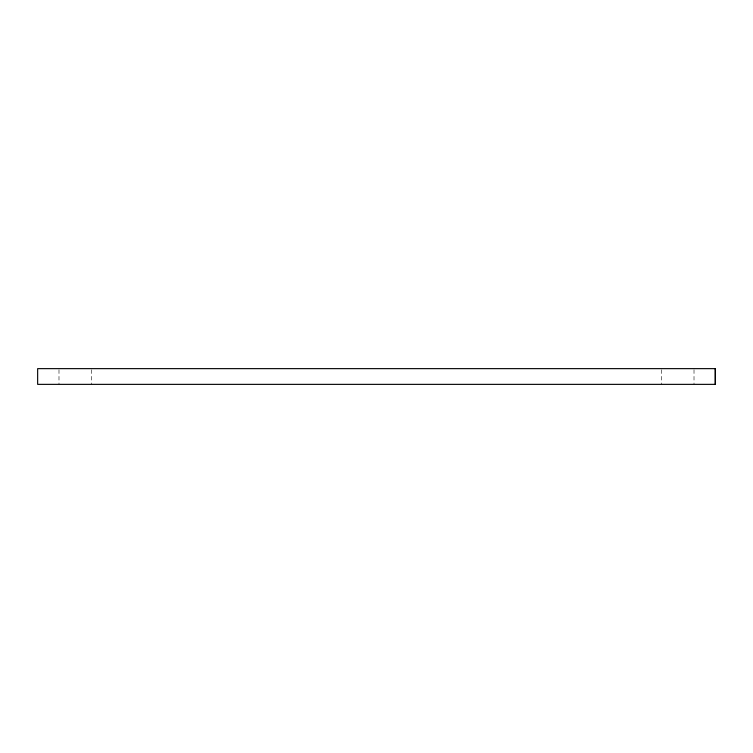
<?xml version="1.0" encoding="UTF-8"?>
<svg xmlns="http://www.w3.org/2000/svg" width="753" height="753" viewBox="0 0 753 753"><rect width="100%" height="100%" fill="white"/><g stroke="black" fill="none" stroke-linecap="round" stroke-linejoin="round"><path stroke-width="0.56" stroke-dasharray="3.77 2.82" d="M694.012 369.77L694.012 384.359M661.388 369.77L661.388 384.359M91.612 369.77L91.612 384.359M58.988 369.77L58.988 384.359"/><path stroke-width="1.13" d="M715.256 368.641L715.256 384.359M715.35 368.641L37.65 368.641L37.65 384.359L715.35 384.359L715.35 368.641"/></g></svg>
